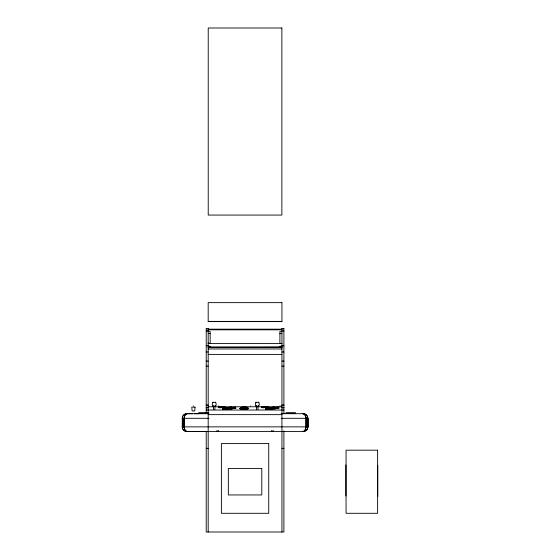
<?xml version="1.0" encoding="UTF-8"?>
<svg xmlns="http://www.w3.org/2000/svg" width="560" height="560" viewBox="0 0 560 560"><rect width="100%" height="100%" fill="white"/><g stroke="black" fill="none" stroke-linecap="round" stroke-linejoin="round"><path stroke-width="0.84" d="M307.86 426.874L307.867 418.313L307.902 426.867A4.641 4.529 -90 0 1 303.492 431.501L186.641 431.473A4.641 4.543 -90 0 1 182.245 426.867L182.35 417.711M241.864 409.108L244.076 409.185L244.202 406.91L244.244 407.4M307.776 427.469L307.797 418.306A4.641 4.55 -90 0 0 303.443 413.672M213.059 402.157C209.447 407.785 218.953 407.974 215.397 402.157M256.158 402.143C252.504 407.862 262.15 407.862 258.496 402.143M265.622 407.372L268.226 407.799L266.084 408.009M265.384 407.358L265.916 407.064M266.105 407.106L265.496 407.519M268.002 407.106L267.827 407.344M268.002 407.302L266.035 407.099M212.94 406.133L213.584 405.937M215.88 402.353L212.576 402.353M222.397 407.4L222.901 407.659M222.817 408.107L225.68 408.632L224.518 408.989M224.693 407.253L225.085 407.099M256.039 406.119L256.683 405.93M258.979 402.346L255.675 402.346M244.076 409.185L248.374 408.471L247.205 407.953A6.727 4.781 -79.8 0 0 241.129 408.961L239.96 408.443L242.144 407.82M261.933 406.861L261.576 406.966L264.138 407.092M266.035 407.687L267.05 408.009M266.021 408.758L265.321 408.653L268.723 408.569M269.437 407.827C271.411 408.058 272.405 408.639 269.619 408.072M268.954 408.24L267.862 409.017M268.051 408.975L268.408 408.87L267.862 408.716M272.86 408.24L272.503 408.345L273.567 408.555M276.57 407.554L276.213 407.666L276.997 407.848M278.6 407.771L278.957 407.666L278.558 407.484M267.883 407.267L266.224 407.351L266.224 406.966M268.184 407.169L268.45 407.295M218.596 406.889L219.198 407.183M222.936 407.05L222.516 407.54M222.558 407.337L222.222 407.477L223.209 407.694M222.936 408.058L222.579 408.163L223.363 408.338M225.344 407.617L225.68 407.477L224.721 407.372M224.966 408.261L225.323 408.163L224.924 407.995M226.52 408.03L226.177 408.177L228.522 408.177L225.624 408.387L227.045 408.758M229.754 407.575L230.181 407.848M228.361 408.667L226.989 408.338M231.959 408.436L231.791 408.212M262.122 406.812L261.933 407.071M261.73 407.211C259.98 407.96 265.923 407.96 264.173 407.211M263.781 407.12L264.32 406.966L261.814 406.525L264.124 406.581L263.536 406.763M266.224 408.03L265.678 408.184L266.035 408.289M268.1 407.631L268.779 407.442L268.338 407.309M268.548 407.596L267.792 407.673M266.203 408.324L265.86 408.478L267.036 408.695M269.269 407.806L269.626 407.778M266.203 408.716L265.664 408.87L266.448 409.052M272.902 407.498L272.496 407.673L274.554 407.89M269.619 408.457L268.786 408.478M271.285 408.079L271.831 407.932L271.285 407.778M272.37 407.981C277.508 407.274 273.28 409.031 273.042 407.806M272.685 408.219L273.042 408.198M274.701 407.827L275.24 407.673L274.883 407.568M271.278 408.758L271.824 408.611L270.753 408.401M274.701 408.499L275.044 408.345L274.463 408.163M278.173 407.848L278.775 407.792M218.561 407.267C216.825 407.981 222.747 407.981 221.011 407.267M220.976 407.127L218.596 407.127M222.936 407.134L224.777 407.092M222.453 407.323L222.81 407.274M223.181 407.099L222.817 407.183L223.181 407.372M224.966 407.253L223.125 407.379M222.761 408.044L223.125 408.016M224.637 407.953L222.775 407.771L225.449 407.624M223.104 408.275L222.761 408.422L224.812 408.373M226.38 407.75L225.981 407.918L226.527 408.065M222.747 408.688L223.244 408.604M223.104 408.667L222.558 408.807L223.104 408.954M224.777 408.303L225.141 408.282M229.936 407.533L229.397 407.673L229.936 407.82M226.52 408.422L226.023 408.506L226.373 408.73M224.763 408.954L225.309 408.807L224.763 408.667M225.12 408.926L224.238 409.003M231.595 407.82L232.141 407.673L231.595 407.533M228.179 408.709L228.718 408.562L227.703 408.338M233.653 407.519L233.31 407.666L234.178 407.862M231.602 408.457C235.123 407.316 225.498 407.918 231.742 408.149M235.312 407.806L235.858 407.666L235.452 407.498M261.982 406.791L262.36 406.784M265.832 407.218L267.498 407.141M265.916 407.232L266.665 407.183M266.063 408.688L266.448 408.681M271.425 408.107L270.102 408.17M269.864 408.422L269.073 408.611L270.802 408.849M266.168 409.059C263.193 409.808 270.872 409.808 267.897 409.059M274.841 407.848L274.176 407.883M276.997 407.463C274.603 406.7 282.282 407.337 276.752 407.512C273.329 408.555 281.267 408.8 278.446 407.862M267.918 408.926L268.275 408.877M272.902 408.17L273.287 408.163M267.624 409.052L268.002 409.045M271.32 408.674L271.95 408.24M271.033 408.793L271.418 408.786M274.736 408.415L275.597 408.142L274.736 407.869M278.558 407.841L276.899 407.883M274.463 408.534L275.247 408.345L274.176 408.142M218.813 406.84L221.158 407.008L220.374 407.183M223.125 407.092L224.497 407.071M222.726 407.26L223.209 407.253M222.978 407.995L224.966 407.673M224.693 407.694L225.176 407.687M223.083 408.373L222.222 408.632L223.349 408.989M224.924 408.331L223.594 408.387M229.544 407.932L229.901 407.883M226.373 408.394L226.758 408.387M233.898 407.449L233.31 407.274L235.613 407.225L233.107 407.666L234.836 407.897M223.069 409.017C220.101 409.731 227.766 409.731 224.798 409.017M231.742 407.841L230.769 407.876M230.188 408.142L229.446 408.254L229.754 408.415M226.485 408.772C223.51 409.486 231.182 409.486 228.214 408.772M230.419 408.086L231.945 407.925L231.602 407.785M233.618 407.876C230.65 408.59 238.315 408.59 235.347 407.876M227.934 408.744L228.851 408.24M228.319 408.73L226.66 408.772M229.908 408.527C226.94 409.234 234.605 409.234 231.637 408.527M235.067 407.841L235.501 407.561M231.357 408.492L231.994 408.352M262.262 406.749L263.634 406.749M263.634 407.183L261.982 407.141M267.435 407.701L267.918 407.715M267.358 408.394L268.226 408.184L267.883 408.03M271.138 408.149L270.452 408.184M266.35 408.653L268.205 408.478L267.862 408.324M269.759 408.394L271.138 408.394M273.189 408.128L273.567 408.142M273.427 408.513C269.283 409.227 278.467 409.227 274.323 408.513M267.337 409.073L267.722 409.087M270.753 408.814L271.138 408.828M274.176 408.555L274.561 408.562M223.083 407.218L223.566 407.225M224.336 407.722L224.812 407.736M227.654 408.114L228.725 407.918L228.186 407.778M228.039 408.128L226.996 408.149M231.455 407.883L230.412 407.904M226.66 408.359L227.045 408.366M230.468 408.121L229.642 408.366M234.787 407.862L235.172 407.869M231.462 408.52L230.083 408.52M219.786 407.246L220.143 407.239M223.503 407.183L224.399 407.183M224.252 407.344L223.125 407.295M262.591 406.728L263.305 406.728M224.399 407.764L223.503 407.764M266.749 406.994L267.358 406.994M234.486 408.373L234.836 408.366M265.832 407.666L267.498 407.743M227.346 408.8L227.703 408.793M224.287 409.038L223.58 409.038M230.769 409.024L231.126 409.01M277.942 407.904L277.228 407.904M223.93 409.514L224.287 409.507M274.232 408.59L273.518 408.59M267.393 409.108L266.679 409.108M270.445 409.325L270.802 409.318M208.187 321.398L281.939 321.398M206.22 328.734L208.187 328.734M281.939 328.734L283.906 328.734M281.869 329.175L208.243 329.175L208.243 331.52M208.243 329.819L281.869 329.819M206.22 330.988L208.187 330.988M281.939 330.988L283.906 330.988M208.187 331.527L210.161 331.527L210.161 343.378L208.187 343.378M281.869 331.527L279.895 331.527L279.895 343.378L281.869 343.378M208.187 333.459L210.161 333.459M279.895 333.459L281.869 333.459M281.869 343.448L208.243 343.448L208.243 342.804M206.22 345.758L208.187 345.758M281.939 345.758L283.906 345.758M208.187 346.227L210.161 346.227L210.161 347.508M281.939 346.227L279.965 346.227L279.965 347.508M208.187 347.109L281.939 347.039M208.187 347.27L281.939 347.242M208.187 347.403L281.939 347.403M208.187 348.964L281.939 348.964M206.22 351.967L208.187 351.967M281.939 351.967L283.906 351.967M208.187 354.403L281.939 354.403M206.22 361.081L208.187 361.081M281.939 361.081L283.906 361.081M206.22 366.121L208.187 366.121M281.939 366.121L283.906 366.121M206.22 405.02L208.187 405.02M281.939 405.02L283.906 405.02M206.22 405.412L208.187 405.412M281.939 405.412L283.906 405.412M193.235 405.965L193.599 405.965M218.19 405.965L218.547 405.965M279.811 405.965L280.175 405.965M208.187 406.777L213.395 406.777M215.131 406.777L281.939 406.777M206.22 407.652L208.187 407.652M281.939 407.652L283.906 407.652M206.22 407.722L208.187 407.722M281.939 407.722L283.906 407.722M206.22 410.025L283.906 410.025M198.688 412.832L208.551 412.832M286.139 412.832L295.463 412.832M198.485 413.231L208.383 413.231M285.943 413.224L295.659 413.224M282.317 413.371L284.648 413.371M282.317 413.462L284.648 413.462M208.999 413.7L186.648 413.7A4.641 4.543 -90 0 0 182.259 418.306L208.908 418.306M281.127 413.7L303.261 413.7A4.683 4.683 0 0 1 307.867 418.313L281.204 418.306M182.231 418.306A4.683 4.683 0 0 1 186.83 413.7L192.731 413.707M194.418 413.707L198.632 413.707M208.187 414.631L281.939 414.645M303.261 413.7A4.683 2.688 -90 0 1 305.9 418.306L305.893 426.867A4.683 2.688 -90 0 1 303.254 431.473A4.683 4.683 0 0 0 307.902 426.867L182.217 426.867A4.683 4.683 0 0 0 186.823 431.473L206.206 431.48M206.22 448.343L208.187 448.343M281.939 448.343L283.906 448.343M219.786 406.77L220.143 406.777M230.769 408.079L231.126 408.086M227.353 408.121L226.667 408.128M267.05 407.169L267.918 407.169M267.05 407.4L266.469 407.302M266.637 407.722L267.05 407.736M273.868 407.925L272.902 407.848M267.05 407.932L267.736 407.967M266.7 408.429L268.422 408.184L268.023 408.009M267.036 408.618L267.393 408.625M224.336 407.225L225.176 407.26M230.083 407.883L230.468 407.869M223.566 407.722L222.726 407.687M230.468 408.513L229.544 408.352M223.265 408.366L223.65 408.359M223.244 409.017L223.629 409.003M266.245 407.694L266.665 407.701M269.766 408.149L270.151 408.135M266.364 408.401L266.749 408.394M270.144 408.814C265.034 408.849 274.68 410.018 271.313 408.807M267.337 408.66L267.722 408.653M266.35 409.087L266.728 409.073M257.971 405.93L258.615 406.119M231.455 407.47L231.959 407.554M214.872 405.937L215.516 406.133M231.357 408.142L231.959 408.198M226.38 408.086L226.765 408.093M267.792 407.211L268.548 407.281M266.308 407.673L265.552 407.596M247.205 407.953L246.351 407.834A6.727 3.437 -84 0 0 241.99 409.08L240.982 408.982A4.41 0.763 0 0 1 242.046 407.785M273.287 408.534L272.202 408.226M269.486 408.107L269.871 408.114M266.084 408.359L266.469 408.373M267.624 408.681L268.226 408.744M266.189 408.926L265.832 408.877L266.203 409.017M229.943 408.457L229.096 408.219M274.701 407.519L275.058 407.547M265.86 408.31L266.224 408.338M306.117 417.711L306.152 426.867M183.946 426.867L183.981 427.469M377.783 465.304L377.783 496.405M345.905 464.891L345.905 495.985M307.706 418.306L307.706 426.867M307.601 418.306L307.601 426.867M307.475 418.306L307.475 426.867M307.335 418.306L307.335 426.867M307.174 418.306L307.174 426.867M307.006 418.306L307.006 426.867M306.817 418.306L306.817 426.867M306.607 418.306L306.607 426.867M306.39 418.306L306.39 426.867M283.906 328.58L283.906 413.7M283.906 430.773L283.906 532L206.22 532L206.22 431.319M281.939 328.58L281.939 532M271.761 430.829L271.761 431.473A4.683 2.688 -90 0 0 273.063 430.829M257.992 406.042L257.992 409.465M256.599 406.042L256.599 409.465M218.365 430.829L218.365 431.473M214.893 406.049L214.893 409.479M213.5 406.049L213.5 409.479M208.187 328.58L208.187 532M206.22 328.58L206.22 413.315M184.254 418.306L184.205 426.867A4.683 2.688 -90 0 0 186.823 431.473M184.002 418.306L184.002 426.867M183.764 418.306L183.764 426.867M183.54 418.306L183.54 426.867M183.33 418.306L183.33 426.867M183.134 418.306L183.134 426.867M182.952 418.306L182.952 426.867M182.791 418.306L182.791 426.867M182.644 418.306L182.644 426.867M182.511 418.306L182.511 426.867M182.399 418.306L182.399 426.867M305.844 426.867A4.641 3.297 -90 0 1 302.659 431.501M302.638 413.672A4.641 3.36 -90 0 1 305.886 418.306M187.453 431.501A4.641 3.346 -90 0 1 184.219 426.867M187.46 413.672A4.641 3.346 -90 0 0 184.226 418.306A4.683 2.688 -90 0 1 186.844 413.7M218.722 431.48A4.676 0.378 -90 0 1 218.54 430.829M217.959 431.48A4.676 2.296 -90 0 1 216.839 430.829M273.21 430.836A4.676 2.387 -90 0 1 272.048 431.48M271.523 430.829A4.676 0.476 -90 0 1 271.292 431.48M218.344 431.473A4.683 2.688 -90 0 1 217.035 430.829M246.456 407.806A4.41 0.763 0 0 1 248.402 408.667A4.41 0.763 0 0 1 244.076 409.22L242.963 409.192A6.727 1.848 -87.1 0 1 245.175 407.428M240.478 408.807A6.727 5.803 -72.5 0 1 247.856 408.107M240.079 408.632A6.727 6.433 -54.8 0 1 248.255 408.282M239.96 408.443A6.727 6.622 7.1 0 1 248.374 408.471M240.128 408.254A6.727 6.356 59.3 0 1 248.213 408.66M240.569 408.079A6.727 5.663 74.1 0 1 247.765 408.835M241.255 407.932A6.727 4.585 80.6 0 1 247.079 408.982M242.438 407.477A6.727 3.185 84.6 0 1 246.197 409.094M243.313 407.421A6.727 1.575 87.6 0 1 245.168 409.164M195.062 407.134L194.698 410.963L192.129 410.963L191.772 407.134L195.062 407.134M269.325 407.484L271.628 407.54L269.325 407.484M272.734 407.232L275.044 407.281L272.734 407.232M218.652 406.567L220.955 406.616L218.652 406.567M226.219 407.477L228.529 407.533L226.219 407.477M229.635 407.232L231.938 407.288L229.635 407.232M250.432 405.93L250.467 405.93M281.869 28L208.229 28L208.229 215.068L281.869 215.068L281.869 28M281.939 302.638L208.187 302.638L208.187 321.601L281.939 321.601L281.939 302.638M268.737 443.597L221.389 443.597L221.389 513.296L268.737 513.296L268.737 443.597M377.622 450.177L346.059 450.177L346.059 513.296L377.622 513.296L377.622 450.177M261.793 468.517L228.333 468.517L228.333 494.949L261.793 494.949L261.793 468.517"/></g></svg>
